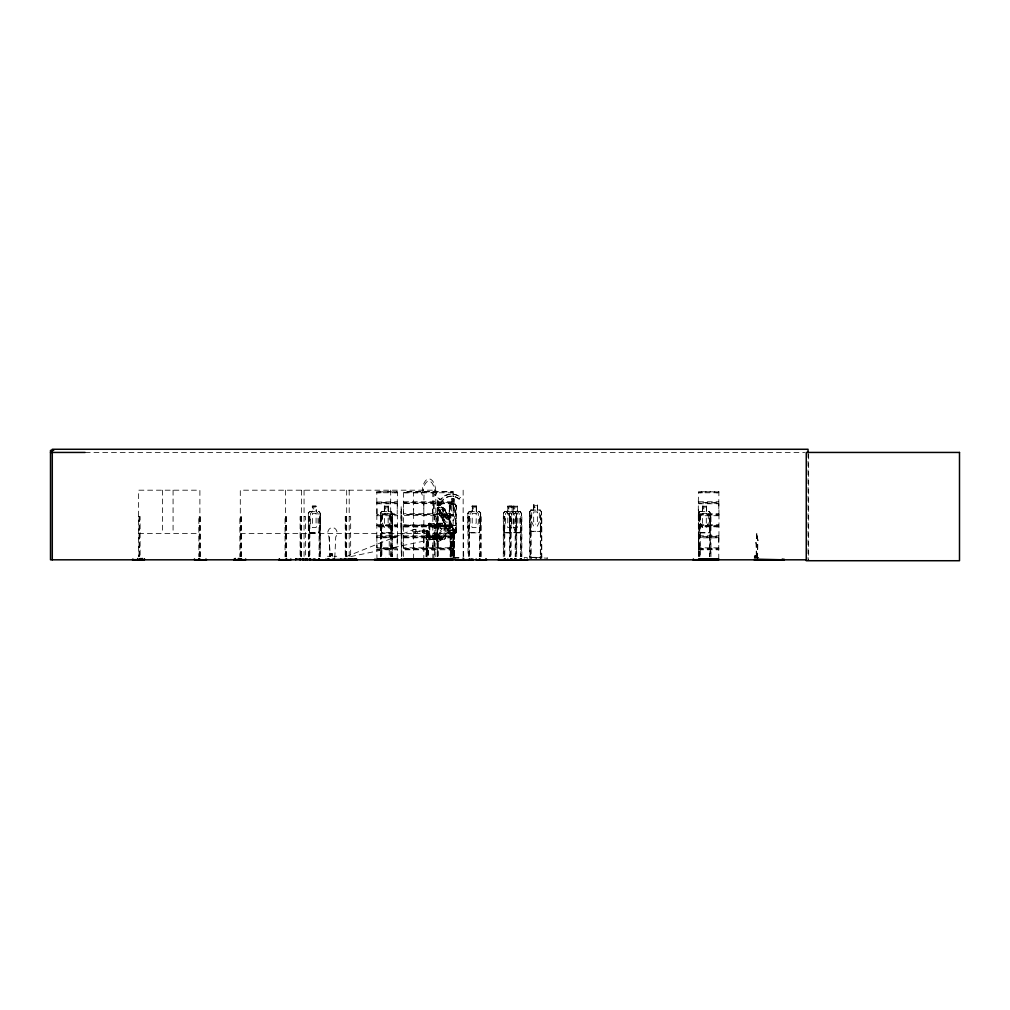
<?xml version="1.0" encoding="UTF-8"?>
<svg xmlns="http://www.w3.org/2000/svg" width="1010" height="1010" viewBox="0 0 1010 1010"><rect width="100%" height="100%" fill="white"/><g stroke="black" fill="none" stroke-linecap="round" stroke-linejoin="round"><path stroke-width="0.75" stroke-dasharray="5 3.75" d="M376.983 542.812L376.844 548.417L397.46 548.784L376.806 549.099L376.983 559.111M376.983 508.737L376.919 514.065M397.208 542.812L397.41 536.562L376.806 536.512L376.844 515.075L397.41 514.456L376.844 514.355M397.208 508.737L397.41 502.5L376.806 502.45L376.831 491.82M403.596 542.812L403.596 559.111M403.596 508.737L403.394 514.456L453.301 514.772L403.369 514.507M413.645 559.111L413.645 542.812M413.633 536.07L413.645 508.737M423.821 542.812L423.897 514.191M423.821 508.737L424.023 491.946M432.835 559.111L432.835 542.812M432.81 547.774L432.835 508.737M433.871 542.812L434.06 537.093M433.871 508.737L433.921 502.058M453.061 542.812L453.263 536.562L403.419 536.512L403.419 515.037M453.061 508.737L453.263 502.5L403.419 502.45L403.558 491.731L453.187 491.756L403.445 491.82M698.541 542.812L698.541 559.111M698.39 514.342L698.541 508.737M718.767 542.812L718.968 536.562L698.364 536.512L698.289 502.715L698.503 491.731L719.006 491.895L698.466 491.731M718.767 508.737L718.968 502.5L698.377 502.462M401.159 527.536L401.096 523.268L401.399 532.863L401.159 506.035L401.374 511.54M436.976 537.509L437.027 524.91L437.292 539.403L436.964 536.916M436.964 525.213L437.04 525.553M437.002 523.231L437.292 517.903L437.494 532.863L437.178 527.561M449.096 532.598L449.248 505.985L450.384 505.985L450.447 532.611L449.046 532.598L456.621 532.687L456.634 528.836L455.295 528.836L455.27 532.687L456.621 532.687L456.558 506.073L455.422 506.06L455.358 532.687M449.336 520.251C447.847 521.147 451.356 496.099 449.45 506.01M449.753 505.985L449.879 532.611M449.5 520.251L449.538 505.934M450.561 506.023L451.672 504.268C450.106 490.38 454.449 506.161 450.157 504.066M451.609 498.751L453.995 498.788L453.831 504.116L455.51 504.141L456.204 506.048L455.308 525.629L456.103 520.314M455.99 532.687L455.51 504.141M456.103 528.836L456.053 532.699L455.851 528.836M401.134 511.363L401.399 513.32M401.298 513.345L401.311 511.363M437.141 523.205L437.115 539.403L437.178 537.421M437.355 513.32L437.456 506.035L437.191 511.54M437.267 537.446L437.267 539.226L437.204 537.446M437.229 511.54L437.519 513.345M757.374 558.177L757.588 544.264A3.611 1.035 -90 0 0 757.374 538.582L756.856 532.876L756.326 538.582A3.611 1.035 -90 0 0 756.111 544.264L756.326 558.177M757.588 558.177L757.803 544.264A3.611 1.035 -90 0 0 757.588 538.582L756.856 532.876L756.553 538.582A3.611 1.035 -90 0 0 756.339 544.264L756.553 558.177M451.798 526.93L450.283 522.145L451.798 526.93L446.445 526.93C445.208 523.205 433.366 507.727 439.312 507.664M437.949 509.394L438.024 507.576M438.1 509.318L438.125 507.727M755.341 556.863L755.076 556.043M755.467 556.535L756.654 556.737M756.477 556.156L755.884 556.712M756.566 556.863L756.477 556.055M397.385 536.512L397.347 515.075M397.208 559.111L397.385 549.099M413.645 547.837L413.57 536.297M434.048 537.143L434.085 514.873M433.871 559.111L434.06 548.518M452.947 559.792L453.187 515.075M718.943 536.512L718.981 514.873M718.767 559.111L718.792 537.711M403.381 536.676L403.571 547.774L453.073 547.774L453.313 548.784L403.432 549.087M718.792 515.719L698.529 515.719L698.402 514.355M755.341 556.775L754.924 556.106M755.139 556.535L755.732 556.422M754.281 556.535L756.78 556.422L755.783 556.043M756.313 556.22L755.859 556.22M334.777 557.735L335.749 536.865A5.416 4.684 -90 0 0 335.749 529.202A5.416 4.684 -90 0 0 329.121 529.202A5.416 4.684 -90 0 0 329.121 536.865L330.017 556.245M429.086 531.727C430.841 530.528 417.408 532.03 427.154 531.31M453.238 514.406L453.086 503.649M413.633 513.711L413.608 492.173M756.528 556.459L754.243 556.371M331.394 554.856L330.712 554.641L332.644 555.197L332.202 554.061L330.838 555.374L331.962 554.174M331.987 555.147C331.785 553.202 330.409 555.853 331.608 554.174C333.565 556.914 329.702 552.76 332.366 554.982M331.949 554.149L331.444 555.134L332.037 554.326M422.849 531.841C426.611 529.518 403.722 532.863 422.849 530.919M428.833 525.023C427.167 522.789 431.586 522.397 430.209 524.922M429.629 523.218L429.629 525.023M428.682 537.989C432.192 536.058 428.657 542.307 428.682 537.989L430.26 537.989L430.184 539.125L428.682 539.125M429.629 537.661L429.629 539.466M444.577 503.068L436.926 505.644L437.898 497.791L440.815 499.798L442.064 498.334A15.125 13.989 -81.8 0 1 459.058 496.188L460.598 497.362L459.323 499.054L457.303 497.955A12.953 11.981 -81.8 0 0 441.673 501.048L444.577 503.068L441.673 501.048M437.62 505.745L438.592 497.88M432.621 526.829L432.798 525.314M331.394 554.313L330.472 554.553L331.431 554.086M331.608 555.096C332.555 553.063 328.73 556.737 332.416 554.263M451.192 532.838L451.634 533.608L451.217 532.8L451.596 533.634L439.905 538.57L454.222 531.462C458.78 532.497 443.592 534.972 455.22 531.412M376.932 502.058L397.233 501.768L397.448 491.946L376.806 491.794M428.758 523.559L428.833 539.289L444.918 539.188M427.078 531.563L429.086 531.058M330.371 554.881L331.053 554.44M519.961 532.687L521.16 527.536M520.062 532.863L521.4 527.561L521.4 513.269L521.476 556.725M709.172 532.863L710.383 527.536L710.27 513.345L709.134 511.363L706.432 511.363M479.27 532.863L480.684 527.561L480.684 513.269L479.333 511.363L476.329 511.363M480.684 527.561L479.371 532.863L469.284 532.863L467.832 527.561L467.832 513.244L469.334 511.363L472.188 511.363M332.088 555.071L332.429 554.389M318.807 532.863L320.145 527.536L320.271 513.244L318.882 511.363L316.218 511.363M320.271 527.561L318.92 532.863L309.552 532.863M390.845 532.863L392.322 527.561L390.971 532.863L381.591 532.863M540.085 531.487L541.549 526.185L541.549 511.868L540.034 509.987M397.422 502.98L376.806 503.081L376.957 513.711L397.233 513.711L397.385 514.406M403.394 502.5L403.571 513.711L453.073 513.711M698.339 536.562L698.39 537.206L718.931 537.143M516.375 527.536L514.898 532.863L516.527 527.561L516.527 513.244L514.873 511.363L510.77 511.363L509.368 513.244L509.368 527.561L510.732 532.863M331.697 554.376L331.835 554.907M331.81 554.705L331.76 554.477M376.818 502.462L376.844 503.131M376.78 536.562L376.957 547.774L397.233 547.774L397.233 537.774L376.957 537.838M332.341 554.818C329.298 556.182 330.813 553 332.467 554.477L330.485 554.566L331.027 555.386M718.905 503.195L698.364 503.081M453.25 525.629L403.356 525.591L453.187 525.339M453.238 503.081L403.432 503.068M397.347 537.194L376.919 537.421M453.187 537.194L403.432 537.143M453.238 549.099L453.061 549.781L403.571 549.781M394.632 492.766L396.412 492.766M394.632 526.829L396.412 526.829M431.308 492.766L433.075 492.766M421.246 526.829L423.026 526.829M431.308 526.829L433.075 526.829M450.485 492.766L452.265 492.766M450.485 526.829L452.265 526.829M716.204 492.766L717.971 492.766M716.204 526.829L717.971 526.829M444.728 539.012L445.625 537.232M444.766 539.188L445.776 537.232M377.929 492.766L381.073 492.766M377.929 526.829L381.073 526.829M404.543 492.766L407.687 492.766M414.592 492.766L417.736 492.766M404.543 526.829L407.687 526.829M414.592 526.829L417.736 526.829M433.845 526.803L436.926 526.829M699.488 492.766L702.632 492.766M699.488 526.829L702.632 526.829M440.246 538.86L439.868 538.027M426.927 531.058L426.927 531.727M427.407 531.689L427.407 531.096M308.378 556.725L308.328 513.269L309.59 511.363L312.393 511.363L312.267 506.035L316.332 506.035L316.206 511.54M308.467 513.345L309.704 511.363M380.429 556.725L380.379 513.269L381.628 511.363L384.444 511.363M380.505 513.345L381.755 511.363M530.982 509.987L529.606 511.893L531.045 510.164M503.283 556.725L503.296 513.269L504.785 511.363M503.447 513.345L504.861 511.54M510.883 511.363L509.494 513.32L509.621 556.725M709.26 511.363L710.522 513.269L710.409 527.561L709.298 532.863L699.842 532.863L698.491 527.561L698.491 513.244L700.006 511.363M698.617 513.32L700.056 511.54M458.628 498.953L460.598 497.362M376.806 525.377L397.448 525.528L376.945 525.339M467.971 513.32L469.435 511.363M468.084 513.32L469.498 511.54M437.898 497.791L440.12 499.697L441.37 498.233A15.125 13.989 -81.8 0 1 458.363 496.087L459.903 497.261M376.983 525.705L397.448 526.008L377.008 525.819M433.845 491.756L433.921 502.122M453.035 491.756L453.238 502.45M718.741 525.819L698.541 525.705M397.183 492.779L397.183 491.756L376.945 491.769L377.008 492.779M376.983 525.048L397.208 525.048L397.208 526.829L376.983 526.829L377.02 525.048L397.183 525.074M453.035 492.779L403.621 492.779M453.035 526.841L403.634 526.829M718.741 492.779L698.567 492.779M718.741 526.803L698.592 526.829M447.733 529.694L447.443 529.77M448.137 529.417L446.963 529.682L446.95 532.788L447.834 532.788L447.834 529.593L446.95 529.593M448.566 533.179L449.715 532.901L438.441 509.002L448.49 533.217L449.16 532.851L447.695 529.354M449.021 532.889L455.876 532.901C455.055 525.667 450.435 531.929 455.434 533.23C457.593 532.548 446.458 534.075 449.223 532.813M455.232 533.293C452.808 532.144 454.828 528.167 453.616 529.846M430.108 525.023L430.108 523.382M397.17 492.766L377.02 492.766M533.798 504.836L533.798 510.164L531.715 511.944L531.715 521.892L533.684 526.159L537.358 526.159L539.327 521.892L539.327 511.944L537.358 510.164L537.484 504.659M517.297 506.212L513.471 506.212L513.598 511.54L511.489 513.32L511.489 523.268L513.471 527.536L517.183 527.536L519.165 523.268L519.165 513.32L517.183 511.54L517.309 506.035M512.007 506.212L507.815 506.212L507.916 511.54L505.631 513.32L505.631 523.268L507.815 527.536L511.906 527.536L514.09 523.268L514.09 513.32L511.906 511.54L512.045 506.035L507.676 506.035M453.061 525.705L403.621 525.819M437.772 523.193L434.956 524.846L434.956 537.358L437.608 539.188M435.209 524.973L437.784 523.369M439.072 509.015L437.848 509.33M453.124 529.758C454.374 528.546 456.419 533.103 454.702 533.242L444.615 509.078L455.838 532.952M445.246 509.091L444.16 509.33M437.469 502.967L443.175 518.256L445.991 522.094L448.061 522.12C449.854 519.708 432.431 490.254 441.534 507.853L443.087 507.878L444.463 509.494L450.132 522.233M441.534 507.702L443.188 507.639L444.652 509.356L450.22 522.258M443.567 522.17L437.986 509.255M446.445 526.93L443.706 522.094M331.141 554.086L331.57 554.149M416.183 531.828L416.183 530.932M436.08 538.052L439.11 536.651M451.015 533.431L455.384 531.828M437.923 541.65L440.953 540.249M433.947 526.223L433.947 525.314M345.862 556.8L413.393 529.619M436.926 505.644L443.882 502.967M350.672 556.611L435.903 538.557M447.518 529.732L449.261 533.154L438.441 509.002M455.358 528.836L456.533 528.836M85.206 452.442L804.68 452.442M453.995 498.788L454.841 516.034L453.717 520.276L451.634 520.251L450.536 515.971M403.571 501.768L453.073 501.768M698.529 501.768L718.792 501.768L718.918 491.82M376.957 503.763L397.233 503.763L397.22 513.888M453.073 503.763L403.558 503.586M698.529 503.763L718.792 503.763L719.006 514.557M476.442 506.035L472.087 506.035L472.087 511.363M316.206 506.212L312.406 506.212L312.519 511.54L310.436 513.32L310.436 523.268L312.406 527.536L316.079 527.536L318.049 523.268L318.049 513.32L316.079 511.54L316.079 506.212M384.456 506.212L388.244 506.212M472.226 506.212L476.291 506.212M702.594 506.212L706.419 506.212M530.856 509.987L533.671 509.987M537.484 509.987L540.161 509.987M530.919 510.164L540.11 510.164L541.423 511.944L541.423 558.442M388.257 511.363L390.933 511.363M504.659 511.363L507.777 511.363M517.309 511.363L520.137 511.363M699.892 511.363L702.581 511.363M309.641 511.54L318.832 511.54M381.692 511.54L390.883 511.54M469.385 511.54L479.27 511.54M504.748 511.54L520.074 511.54M699.943 511.54L709.197 511.54M308.328 513.269L308.454 527.561L309.767 532.687M320.157 513.244L320.145 556.725M467.832 513.244L468.084 556.725M516.527 513.244L516.4 556.725M710.409 513.269L710.598 556.725M698.529 513.711L718.792 513.711M698.377 514.406L718.931 514.406M529.657 515.125L531.121 515.125L531.121 558.442L531.247 556.863L529.505 556.863M698.377 515.024L718.931 515.024M376.983 515.719L397.233 515.719M453.073 515.719L403.583 515.592M138.635 516.501L140.074 516.501L140.074 556.699M301.548 516.501L300.109 516.501L300.109 556.699M304.06 516.501L305.538 516.501L305.538 556.699M308.378 516.501L309.843 516.501L309.843 559.818M346.683 516.501L345.243 516.501L345.243 556.699M349.195 516.501L350.672 516.501L350.659 556.699M380.429 516.501L381.894 516.501L381.894 559.818M390.693 516.501L389.229 516.501L389.229 556.699M401.298 516.501L401.967 516.501L401.879 559.818M435.828 516.501L434.363 516.501L434.363 556.699M437.355 516.501L438.075 516.501L438.062 559.818M463.148 516.501L463.716 556.699M468.084 516.501L469.587 516.501L469.587 556.725M503.283 516.501L504.811 516.501L504.811 559.818M509.621 516.501L511.085 516.501L511.085 556.725M698.731 516.501L700.208 516.501L700.208 556.725M437.608 523.193L444.905 523.193M428.682 523.559L442.632 523.382L442.632 524.859L428.682 524.682M403.558 526.185L453.099 526.185M718.804 526.21L698.352 526.058M308.454 527.561L309.666 532.863M380.492 527.561L381.717 532.863M467.832 527.561L469.397 532.863M520.175 532.863L504.621 532.863L503.397 527.561M445.713 528.52L448.528 528.52L448.377 533.861M448.44 528.71L445.625 528.71L444.728 526.033L439.754 526.033L437.62 528.71L437.62 533.671L439.754 536.348L444.728 536.348L445.625 533.671L448.44 533.671M414.277 529.354A2.033 1.755 -90 0 1 415.792 532.396A2.033 1.755 -90 0 1 412.749 532.396A2.033 1.755 -90 0 1 414.277 529.354L416.082 529.354A2.033 1.755 -90 0 1 417.597 532.396A2.033 1.755 -90 0 1 414.555 532.396A2.033 1.755 -90 0 1 416.082 529.354M450.397 529.859L455.283 529.934M422.445 531.374L423.24 531.374M530.919 531.31L540.11 531.31L541.297 526.159L541.297 511.944M515.277 531.538L506.995 511.363M530.944 531.487L529.606 526.185L530.818 531.487L540.198 531.487M309.641 532.687L318.832 532.687M390.883 532.687L381.692 532.687L380.631 527.536L380.631 513.345M454.614 532.712L450.119 532.75L450.119 556.813M469.385 532.687L479.27 532.687M504.748 532.687L520.074 532.687M699.943 532.687L709.197 532.687M414.277 533.406L416.082 533.406M138.635 533.495L199.892 533.495M240.292 533.495L435.828 533.495M445.713 533.861L448.528 533.861M376.957 535.83L397.233 535.83M403.571 535.83L453.073 535.83L453.238 536.512M698.529 535.83L718.792 535.83M329.121 536.865L330.194 556.245M434.956 537.358L435.121 524.846M403.571 537.838L453.073 537.838M718.767 547.837L698.541 547.837L698.529 537.838L718.792 537.838M437.62 539.012L444.88 539.012M437.267 544.731L437.04 539.226M403.432 548.468L453.149 548.241M698.377 548.468L718.931 548.468M698.377 549.087L718.931 549.087M376.957 549.781L397.233 549.781M698.529 549.781L718.792 549.781M332.479 554.982L331.192 555.285M327.492 556.283L330.283 556.283M333.982 556.283L336.759 556.283M541.941 556.863L540.186 556.863L540.211 558.442M530.869 557.318L540.59 557.318M754.243 557.457L758.649 557.457L758.649 559.338M536.272 558.442L536.272 557.545L547.281 558.214M453.957 557.848L460.951 557.848M453.919 557.924L463.805 557.924M451.685 498.94L453.932 498.965M439.552 502.841L437.178 502.892L439.464 507.828L437.974 507.815M437.33 503.043L439.539 502.993M450.195 504.242L455.472 504.318M449.248 505.985L450.384 505.985M455.422 506.06L456.558 506.073M437.873 507.651L443.226 507.803M450.144 525.377L455.422 525.452M455.472 525.629L450.094 525.553L449.412 520.226M446.42 526.778L451.672 526.765M453.25 494.117L453.945 494.218M452.922 496.263L453.616 496.365M440.12 499.697L440.852 499.748M536.297 557.545L536.348 558.214M429.326 523.218L429.326 539.289M451.319 532.788L451.306 559.818M435.045 537.232L437.759 539.188M459.323 499.054L457.984 498.056A12.953 11.981 -81.8 0 0 442.367 501.149M476.19 511.54L478.311 513.32L478.311 523.268L476.19 527.536L472.226 527.536L470.092 523.268L470.092 513.32L472.226 511.54L472.188 506.035M432.835 491.731L432.81 513.711M514.822 511.54L516.274 513.32L516.274 527.536M390.807 511.363L392.322 513.244L392.196 556.725M390.756 511.54L392.196 513.32M318.769 511.363L320.145 513.32M479.232 511.363L480.545 513.345M520.024 511.363L521.4 513.269M519.961 511.54L521.274 513.345M444.753 523.193L445.776 524.973M444.716 523.369L445.625 524.973M423.026 492.766L421.019 492.526L422.66 495.683L424.301 492.526L423.165 492.526A11.388 5.694 -90 0 1 428.859 481.126A11.388 5.694 -90 0 1 434.565 492.526M718.943 502.45L718.767 501.768M698.377 537.143L698.541 537.774M433.896 503.763L434.06 514.456M434.01 548.417L433.896 537.838M397.347 502.399L397.208 501.768M444.615 509.078L455.434 533.23M455.308 504.318L455.977 506.111M698.731 527.536L700.056 532.687M509.494 527.536L510.845 532.863M503.548 527.536L504.861 532.687M503.296 527.561L504.748 532.863M531.045 531.31L529.859 526.159L529.859 511.969M449.576 520.226L450.245 525.553M423.834 513.951L423.834 503.763M401.298 527.536L401.311 532.863M808.656 453.995L808.656 559.818M808.038 452.442L808.038 559.818M757.096 557.457L757.096 559.338M755.505 557.911L755.505 555.803L754.786 555.803L754.786 557.911M755.253 555.803L755.253 557.911M755.025 555.803L755.025 557.911M710.964 556.725L710.964 516.501L709.5 516.501L709.5 556.725M709.878 516.501L709.878 559.818M706.545 511.363L706.545 506.035L702.455 506.035L702.455 511.363M706.432 506.035L706.419 511.54L708.288 513.32L708.288 523.268L706.293 527.536L702.594 527.536L700.599 523.268L700.599 513.32L702.594 511.54L702.581 506.035M699.829 516.501L699.829 556.725M699.109 516.501L699.109 556.725M698.731 513.32L698.731 556.725M547.205 557.545L547.205 558.442M541.802 558.442L541.802 515.125L540.337 515.125L540.337 558.442M540.716 515.125L540.716 558.442L540.59 556.863M537.61 509.987L537.61 504.659L533.545 504.659L533.684 510.164M535.186 558.442L535.186 557.545L524.228 557.545L524.253 558.442M530.869 556.863L530.869 558.442M530.742 515.125L530.742 558.442M530.035 515.125L530.035 558.442M529.732 511.893L529.72 558.442M521.854 556.725L521.854 516.501L520.377 516.501L520.377 556.725M520.756 516.501L520.756 559.818M517.436 511.363L517.436 506.035L513.345 506.035L513.471 511.54M516.716 556.725L516.716 516.501L515.188 516.501L515.188 556.725M515.517 516.501L515.517 556.725M512.146 506.035L512.146 511.363M510.706 516.501L510.706 556.725M509.999 516.501L509.999 556.725M507.777 506.035L507.815 511.54M504.495 516.501L504.495 556.725M503.548 513.345L503.599 556.725M481.101 556.725L481.101 516.501L479.599 516.501L479.599 556.725M480.76 516.501L480.76 556.725M480.444 513.345L480.444 527.536M479.939 516.501L479.939 559.818M476.329 506.035L476.442 511.363M476.19 506.212L476.291 511.54M472.327 506.212L472.327 511.54M469.246 516.501L469.246 556.725M468.425 516.501L468.425 556.725M463.148 490.191L463.148 556.699M454.437 532.712L454.424 559.792M454.349 532.712L454.424 556.775M454.096 556.775L454.096 532.712L453.945 559.792M453.654 532.712L453.654 559.792M452.707 532.712L452.631 559.792M452.467 532.712L452.467 559.792M452.24 532.75L452.265 556.813M452.089 532.75L452.089 559.818M451.76 532.75L451.76 559.818M451.609 532.75L451.609 559.818M451.053 556.813L451.053 532.75L450.99 559.818M450.763 532.75L450.763 556.813M450.611 532.75L450.611 556.813M450.283 532.75L450.359 559.818M448.288 528.71L448.288 533.671M445.865 524.897L445.865 528.52M445.865 533.861L445.713 537.307L445.713 524.897M442.632 537.825L442.632 539.289M442.153 523.382L442.153 524.859M442.153 537.825L442.153 539.289M437.936 516.501L437.923 556.725M437.519 556.725L437.178 513.244L437.368 556.725M435.828 556.699L435.828 490.191L240.292 490.191L240.292 556.699M429.881 525.023L429.881 537.661M429.401 525.023L429.401 537.661M428.227 532.75L428.19 556.813M428.038 532.75L428.063 556.813M427.773 532.295L427.773 530.49L426.485 530.49L426.485 532.295M427.621 532.75L427.621 556.813M427.381 530.49L427.483 556.813M427.243 532.75L427.091 556.813L427.003 532.75M426.876 530.49L426.876 532.295M426.801 532.295L426.776 556.813M426.624 532.75L426.624 556.813M426.27 556.813L426.27 532.75L426.069 556.813M424.654 530.136L424.654 532.623M423.834 537.838L423.821 559.111M423.038 530.136L423.038 532.623M401.399 556.725L401.096 513.244L401.298 556.725M392.574 556.725L392.574 516.501L391.11 516.501L391.11 556.725M392.069 513.32L392.069 527.536M391.489 516.501L391.489 556.725M390.693 490.191L390.693 556.699M388.383 511.363L388.383 506.035L384.318 506.035L384.318 511.363M388.257 506.035L388.244 511.54M388.13 506.212L388.13 511.54L390.1 513.32L390.1 523.268L388.13 527.536L384.456 527.536L382.474 523.268L382.474 513.32L384.456 511.54L384.444 506.035M384.57 506.212L384.57 511.54M381.515 516.501L381.515 556.725M380.808 516.501L380.808 556.725M349.195 490.191L349.208 556.699M346.683 490.191L346.683 556.699M346.291 516.501L346.291 556.699M345.647 516.501L345.647 556.699M332.29 556.169L332.29 553.796L329.942 553.796L329.942 556.169M332.088 553.796L332.088 556.169M330.131 553.796L330.131 556.169M320.523 556.725L320.523 516.501L319.059 516.501L319.059 556.725M319.438 516.501L319.438 556.725M309.464 516.501L309.464 556.725M308.757 516.501L308.757 556.725M304.06 490.191L304.06 558.24M301.548 490.191L301.548 556.699M301.157 516.501L301.157 556.699M300.513 516.501L300.513 556.699M286.474 556.699L286.474 516.501L285.035 516.501L285.035 556.699M286.082 516.501L286.082 556.699M285.439 490.191L285.439 556.699M241.339 556.699L241.339 516.501L239.9 516.501L239.9 556.699M240.948 516.501L240.948 556.699M200.296 556.699L200.296 516.501L198.869 516.501L198.869 556.699M199.892 556.699L199.892 490.191L138.635 490.191L138.635 556.699M199.26 516.501L199.26 556.699M173.076 490.191L173.076 533.495M162.547 490.191L162.547 533.495M139.67 516.501L139.67 556.699M139.039 516.501L139.039 556.699M422.155 492.526A13.648 6.83 -90 0 1 428.972 478.879A13.648 6.83 -90 0 1 435.802 492.526M437.191 517.903L437.178 523.231L437.115 517.903M451.672 506.035L451.647 515.984L453.73 516.022L453.742 506.073L451.672 506.035M452.051 499.824L452.051 501.604L453.389 501.616L453.389 499.849L452.051 499.824M401.159 511.54L401.147 513.32L401.197 511.54M438.668 534.58L438.832 535.856L441.888 532.283C446.003 539.491 446.016 533.192 442.506 531.121C446.003 529.265 445.991 522.864 441.9 530.073C437.608 522.473 437.62 529.354 441.32 531.209L438.668 534.58M535.338 524.127L535.363 524.038M442.367 509.419L443.125 513.837L439.35 509.608L443.137 514.936L444.097 520.402L444.867 520.567L444.034 515.971L447.948 520.718L444.047 514.923L442.999 509.482L440.309 509.343L444.286 518.269L446.357 518.294L442.38 509.368M436.926 492.526L435.184 495.683L433.429 492.526L436.926 492.526M403.621 525.036L453.061 525.048L403.634 525.048M698.567 525.036L718.767 525.048L698.592 525.048M448.629 530.427L454.02 530.502L448.629 530.427M449.197 528.748L450.46 528.76L449.122 528.748M536.701 505.732L534.341 505.732L534.341 507.5L536.701 507.5L536.701 505.732M315.423 507.108L313.062 507.108L313.062 508.876L315.423 508.876L315.423 507.108M387.474 507.108L385.113 507.108L385.113 508.876L387.474 508.876L387.474 507.108M475.483 507.108L472.933 507.108L472.933 508.876L475.483 508.876L475.483 507.108M511.174 507.108L508.548 507.108L508.548 508.876L511.174 508.876L511.174 507.108M516.514 507.108L514.14 507.108L514.14 508.876L516.514 508.876L516.514 507.108M705.636 507.108L703.25 507.108L703.25 508.876L705.636 508.876L705.636 507.108M537.358 511.944L533.684 511.944L533.684 521.892L537.358 521.892L537.358 511.944M316.079 513.32L312.406 513.32L312.406 523.268L316.079 523.268L316.079 513.32M388.13 513.32L384.456 513.32L384.456 523.268L388.13 523.268L388.13 513.32M476.19 513.32L472.226 513.32L472.226 523.268L476.19 523.268L476.19 513.32M511.906 513.32L507.79 513.32L507.815 523.268L511.906 523.268L511.906 513.32M517.183 513.32L513.471 513.32L513.471 523.268L517.183 523.268L517.183 513.32M706.293 513.32L702.594 513.32L702.594 523.268L706.293 523.268L706.293 513.32M444.728 528.71L439.754 528.71L439.754 533.671L444.728 533.671L444.728 528.71M425.046 530.136L422.647 530.136L422.647 532.623L425.046 532.623L425.046 530.136M428.354 532.295L425.892 532.75L428.354 532.295M439.527 503.788L438.201 503.775L438.908 505.366L440.234 505.379L439.527 503.788M453.402 556.775L453.402 532.712L453.326 556.775M435.929 538.949A2.033 0.77 65.3 0 0 437.734 541.713A2.033 0.77 65.3 0 0 437.343 538.873A2.033 0.77 65.3 0 0 435.929 538.949M438.959 537.547A2.033 0.77 65.3 0 0 440.777 540.325A2.033 0.77 65.3 0 0 440.373 537.484A2.033 0.77 65.3 0 0 438.959 537.547"/><path stroke-width="1.5" d="M471.556 559.78L471.556 558.921M429.502 559.78L429.515 558.921M445.751 559.78L445.751 558.921M433.631 559.679L433.707 558.921M754.129 559.792L784.025 559.767L754.23 559.553M782.207 559.792L782.321 558.959M144.342 559.704L144.417 558.997M233.689 559.704L245.518 559.704M278.823 559.704L290.665 559.704M313.908 559.818L313.908 558.921L313.744 559.704M692.772 559.704L718.792 559.755M472.831 559.704L472.92 558.997L473.008 559.818M498.031 559.704L527.876 559.78M303.694 559.679L303.732 558.997L303.947 559.818M783.798 559.818L783.874 558.959M357.06 559.755L326.95 559.729L356.505 559.098L357.06 559.755L356.05 559.805M356.58 559.426L327.051 559.805M333.212 559.426L332.58 559.729L333.148 559.098L333.515 559.78M349.081 558.921L348.98 559.78L349.498 559.098L350.053 559.755L349.435 559.426M355.141 559.388L356.505 559.098M132.361 559.704L144.417 559.591M132.777 559.704L132.865 558.997L132.941 559.818M279.252 559.704L279.328 558.997M302.811 559.704L302.899 558.997M374.42 559.704L453.073 559.755M514.923 559.704L515.012 558.997M704.046 559.704L704.121 558.997L704.21 559.818M507.714 559.704L507.803 558.997L507.904 559.818M423.96 559.704L424.061 558.997M334.575 559.426L333.982 559.78L334.512 559.098L334.954 559.818M354.687 559.805L355.141 559.098L355.684 559.755M303.126 559.704L302.975 558.921M53.656 450.409L50.5 450.409L50.5 559.818L806.46 559.818M50.5 452.442L85.143 452.442M376.983 559.111L397.208 559.111M403.596 559.111L453.061 559.111M698.541 559.111L718.767 559.111M376.945 559.401L397.246 559.401M403.558 559.401L453.099 559.401M698.503 559.401L718.804 559.376M206.621 559.78L194.589 559.704M295.854 558.997L313.82 559.591M326.596 559.78L315.158 559.704M472.92 559.591L455.308 559.78L455.308 558.921M486.694 559.78L476.354 559.704M784 559.818L754.217 559.338M436.269 559.704L436.168 558.997M438.416 559.704L438.315 558.997M430.815 559.704L430.752 558.467M327.505 559.388L328.048 559.755L327.505 559.098M521.476 559.704L521.387 558.997M486.151 559.704L486.062 558.997M716.494 559.704L716.406 558.997M527.371 559.704L527.283 558.997L527.207 559.818M398.142 559.704L398.054 558.997L397.965 559.818M352.477 559.704L352.402 558.997L352.313 559.818M434.729 559.704L434.666 558.997L434.616 559.818M420.652 559.704L420.602 558.997L420.539 559.818M445.928 559.704L445.928 558.921M429.679 559.704L429.679 558.921M409.808 559.704L409.706 558.921M393.572 559.704L393.458 558.921M808.038 452.442L808.038 449.273L52.28 449.273L52.28 559.818M716.317 558.921L716.317 559.818M709.752 558.694L709.752 559.818M709.373 558.694L709.373 559.818M705.498 558.921L705.498 559.818M700.334 558.694L700.334 559.818M699.955 558.694L699.955 559.818M693.39 558.921L693.39 559.818M521.299 558.921L521.299 559.818M520.63 558.694L520.63 559.818M520.251 558.694L520.251 559.818M516.375 558.921L516.375 559.818M515.378 558.694L515.378 559.818M515.049 558.694L515.1 559.818M512.108 558.921L512.108 559.818M511.212 558.694L511.212 559.818M510.833 558.694L510.833 559.818M504.949 558.694L504.949 559.818M504.634 558.694L504.634 559.818M504.268 558.921L504.268 559.818M498.713 558.921L498.713 559.818M485.974 558.921L485.974 559.818M479.8 558.694L479.8 559.818M479.46 558.694L479.46 559.818M476.165 558.921L476.165 559.818M469.726 558.694L469.726 559.818M469.385 558.694L469.385 559.818M463.729 558.694L463.704 559.818M463.161 558.694L463.211 559.818M438.062 558.694L438.226 559.818M437.936 558.694L437.936 559.818M437.494 558.694L437.494 559.818M437.368 558.694L437.368 559.818M436.055 558.921L435.941 559.818M434.186 558.694L434.199 559.818M430.096 558.921L430.096 559.818M427.785 558.467L427.785 559.818M424.149 558.921L424.149 559.818M419.642 558.921L419.642 559.818M416.032 558.921L416.032 559.818M401.955 558.694L401.879 559.818M401.311 558.694L401.399 559.818M391.362 558.694L391.362 559.818M390.984 558.694L390.984 559.818M390.807 558.921L390.807 559.818M389.065 558.694L389.052 559.818M388.673 558.467L388.673 559.818M385.959 558.921L385.959 559.818M385.719 558.467L385.719 559.818M382.02 558.694L382.02 559.818M381.641 558.694L381.641 559.818M375.026 558.921L375.026 559.818M350.836 558.694L350.836 559.818M348.98 558.921L348.98 559.818M345.521 558.694L345.521 559.818M345.13 558.694L345.13 559.818M340.9 558.921L340.9 559.818M325.927 558.921L325.927 559.818M319.311 558.694L319.311 559.818M318.933 558.694L318.933 559.818M314.994 558.921L314.994 559.818M309.969 558.694L309.969 559.818M309.59 558.694L309.59 559.818M307.179 558.921L307.179 559.818M305.702 558.694L305.702 559.818M300.387 558.694L300.387 559.818M299.995 558.694L299.995 559.818M295.766 558.921L295.766 559.818M290.817 558.921L290.817 559.818M286.6 558.694L286.6 559.818M286.247 558.467L286.196 559.818M279.404 558.921L279.404 559.818M245.682 558.921L245.682 559.818M241.466 558.694L241.466 559.818M241.062 558.694L241.062 559.818M239.749 558.467L239.749 559.818M238.36 558.467L238.41 559.818M235.254 558.467L235.254 559.818M234.269 558.921L234.269 559.818M205.989 558.921L205.989 559.818M199.626 558.467L199.626 559.818M199.147 558.694L199.147 559.818M198.743 558.694L198.743 559.818M194.438 558.921L194.438 559.818M144.493 558.921L144.493 559.818M142.334 558.467L142.334 559.818M140.958 558.467L140.958 559.818M140.188 558.694L140.188 559.818M139.784 558.694L139.784 559.818M137.802 558.467L137.802 559.818M328.869 559.098C327.101 559.919 330.636 559.969 328.869 559.098M350.874 559.098C349.094 559.919 352.629 559.969 350.874 559.098M959.5 452.442L806.258 452.442L806.258 560.727L959.5 560.727L959.5 452.442M387.095 559.767L387.12 558.997L387.045 559.818"/></g></svg>
